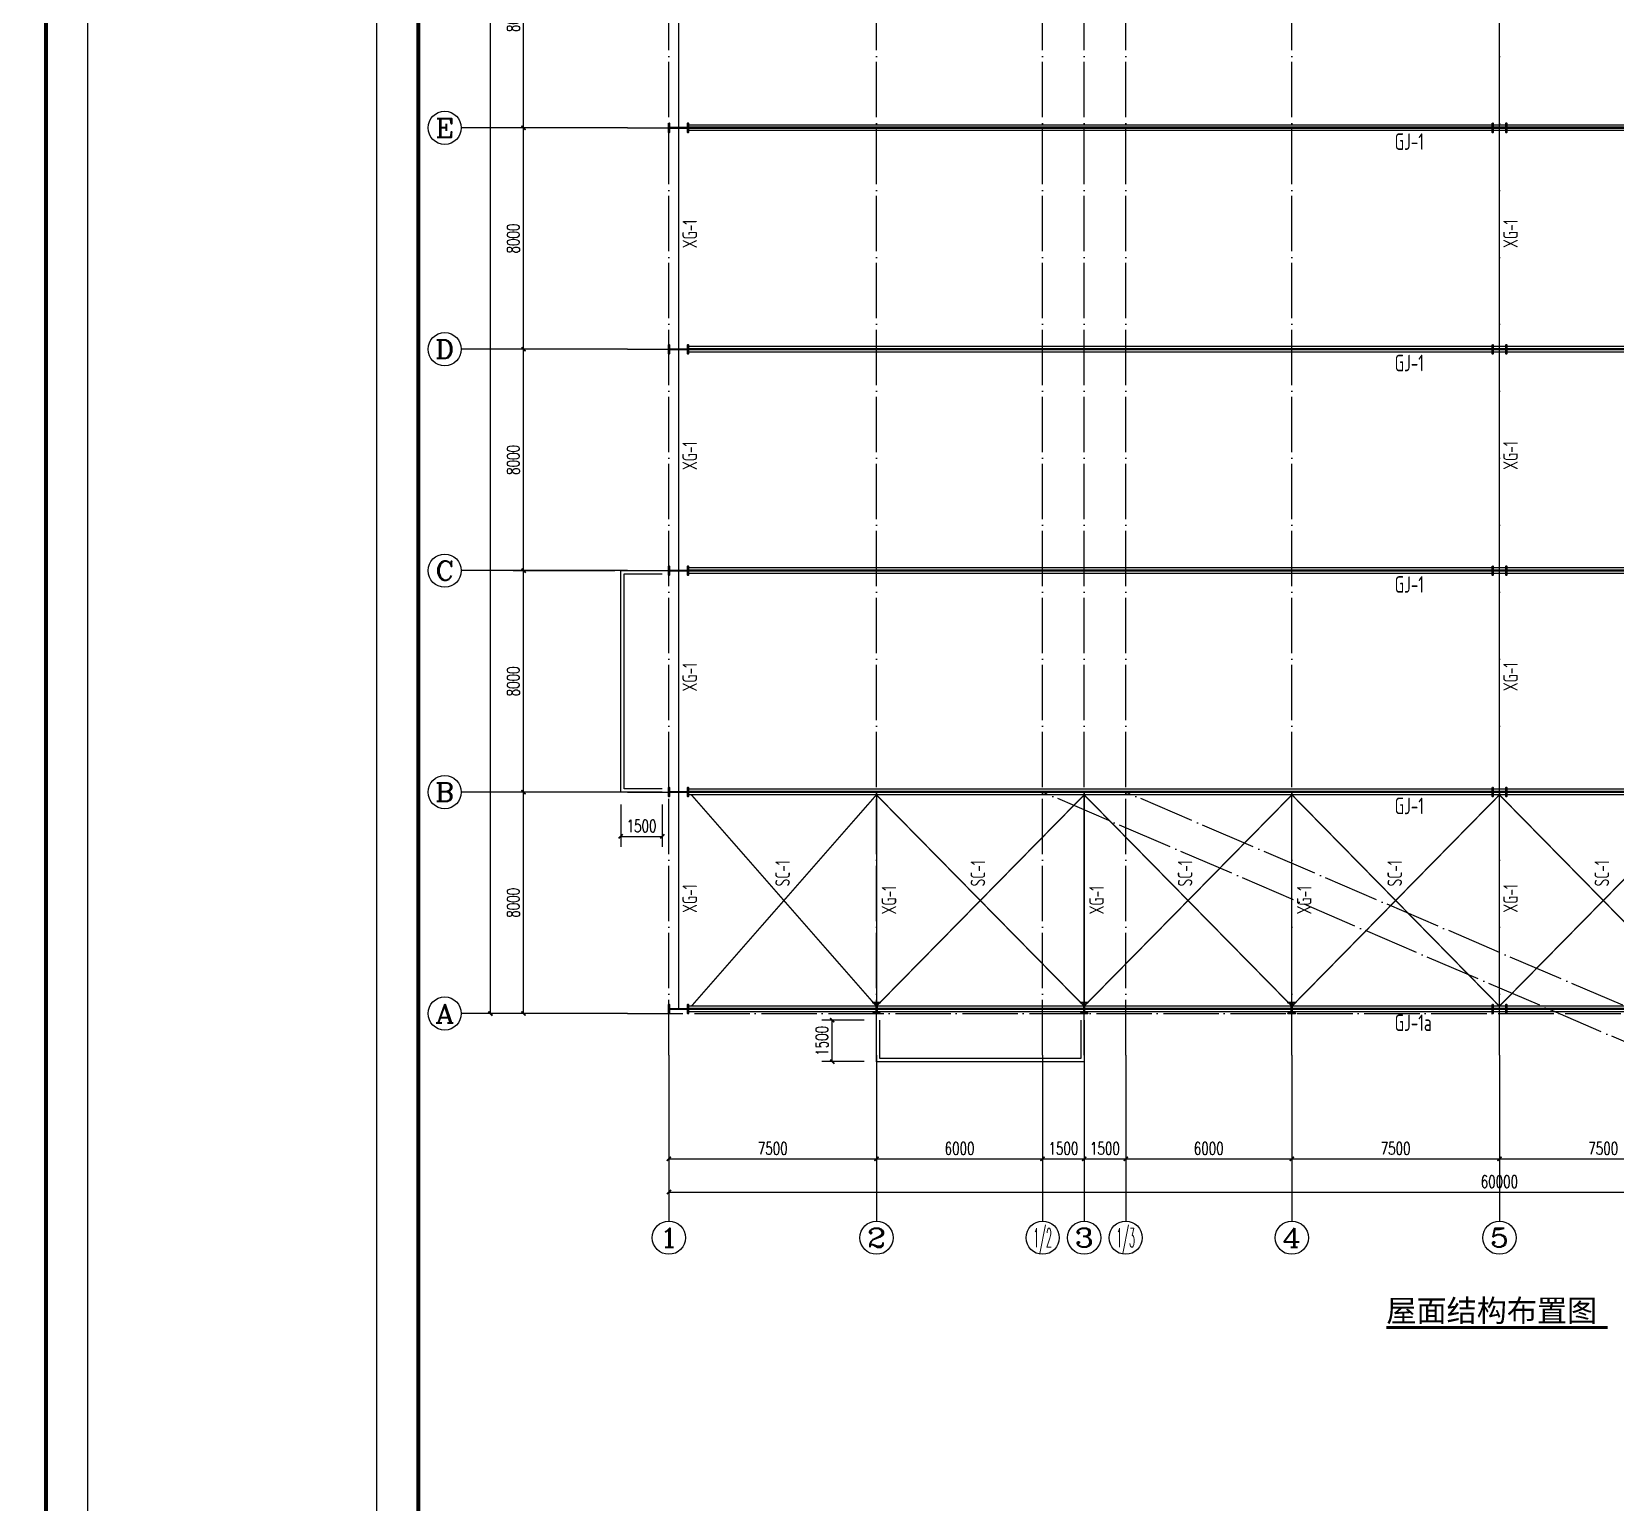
# Model space of a CAD drawing. Extents: x 14475413 to 15955882, y -732572 to -282951.
# Drawn here: x 15180062 to 15237268, y -594093 to -540958 of the extents above; entities that cross this region are included whole.
import ezdxf
from ezdxf.enums import TextEntityAlignment as Align

# ---------------------------------------------------------------- set-up
doc = ezdxf.new("R2010")
doc.units = 0
doc.header["$LTSCALE"] = 1000
doc.header["$MEASUREMENT"] = 0
doc.linetypes.add('DOTE', pattern=[2.42, 2, -0.2, 0.02, -0.2])
for name, color, linetype in [('3T_WOOD', 21, 'Continuous'), ('AXIS', 3, 'Continuous'), ('AXIS_TEXT', 7, 'Continuous'), ('DIM_SYMB', 3, 'Continuous'), ('DOTE', 1, 'DOTE'), ('PUB_DIM', 3, 'Continuous'), ('PUB_TEXT', 7, 'Continuous'), ('TK', 4, 'Continuous'), ('中粗', 4, 'Continuous')]:
    doc.layers.add(name, color=color, linetype=linetype)
doc.layers.add('Pkpm_柱子', color=3, linetype='Continuous', lineweight=35)
doc.styles.add('_TCH_AXIS', font='COMPLEX', dxfattribs={"bigfont": 'GBCBIG'})
doc.styles.add('_TCH_DIM_T3', font='SIMPLEX', dxfattribs={"width": 0.705882, "bigfont": 'GBCBIG'})
doc.styles.add('_TCH_DYN', font='')
doc.styles.add('COMPLEX', font='COMPLEX')
doc.styles.add('TSSD_Dimension', font='Tssdeng.shx', dxfattribs={"width": 0.7, "bigfont": 'hztxt.shx'})
doc.styles.get('_TCH_DYN').set_extended_font_data('SimSun')
doc.dimstyles.new('_TCH_ARCH&&150', dxfattribs={"dimtxt": 446.25, "dimasz": 150, "dimexe": 375, "dimexo": 450, "dimgap": 150, "dimtad": 1, "dimdec": 0, "dimzin": 0, "dimdsep": 46, "dimtxsty": '_TCH_DIM_T3', "dimblk": 'ARCHTICK', "dimcen": 0.09, "dimclrt": 7, "dimazin": 2, "dimtfac": 1, "dimtdec": 0, "dimtix": 1, "dimtmove": 2, "dimatfit": 3, "dimfxl": 0, "dimtolj": 1, "dimtzin": 0, "dimarcsym": 0})

# ---------------------------------------------------------------- blocks, each defined once
blk = doc.blocks.new('GeYuanFrame_06426440', base_point=(20.09, 4.53))
at = {"layer": 'TK'}
blk.add_lwpolyline([(20.09, 4.53), (20.09, 598.53), (1071.09, 598.53), (1071.09, 4.53)], close=True, dxfattribs=at)
at = {"layer": 'TK', "const_width": 1}
blk.add_lwpolyline([(45.09, 588.53), (1061.09, 588.53), (1061.09, 14.53), (45.09, 14.53)], close=True, dxfattribs=at)
blk = doc.blocks.new('2Q32Q321321321')
at = {"color": 35, "linetype": 'ByBlock', "ltscale": 3}
for p, q in [((15282933, -921496), (15224333, -921496)), ((15282933, -921576), (15224333, -921576)), ((15282933, -921616), (15224333, -921616)), ((15282933, -921696), (15224333, -921696))]:
    blk.add_line(p, q, dxfattribs=at)
blk = doc.blocks.new('_ArchTick')
at = {"color": 0, "linetype": 'ByBlock', "const_width": 0.4}
blk.add_lwpolyline([(-0.5, -0.5), (0.5, 0.5)], dxfattribs=at)
blk = doc.blocks.new('*D1723')
at = {"layer": 'Defpoints', "color": 0}
for p in [(14783983, -296220), (14785483, -296220), (14785483, -297820)]:
    blk.add_point(p, dxfattribs=at)
at = {"layer": 'PUB_DIM', "color": 0, "lineweight": -2}
for p, q in [((14783983, -296670), (14783983, -298195)), ((14785483, -296670), (14785483, -298195)), ((14783983, -297820), (14785483, -297820))]:
    blk.add_line(p, q, dxfattribs=at)
at = {"layer": 'PUB_DIM', "color": 0, "lineweight": -2, "xscale": 150, "yscale": 150, "zscale": 150, "rotation": 180}
blk.add_blockref('_ArchTick', (14783983, -297820), dxfattribs=at)
at = {"layer": 'PUB_DIM', "color": 0, "lineweight": -2, "xscale": 150, "yscale": 150, "zscale": 150}
blk.add_blockref('_ArchTick', (14785483, -297820), dxfattribs=at)
at = {"layer": 'PUB_DIM', "color": 7, "insert": (14784733, -297447), "char_height": 446.2, "attachment_point": 5, "style": '_TCH_DIM_T3'}
blk.add_mtext('\\A1;1500', dxfattribs=at)
blk = doc.blocks.new('*D1731')
at = {"layer": 'Defpoints', "color": 0}
for p in [(14791623, -304460), (14793223, -304460), (14793223, -305960)]:
    blk.add_point(p, dxfattribs=at)
at = {"layer": 'PUB_DIM', "color": 0, "lineweight": -2}
for p, q in [((14792773, -304460), (14791248, -304460)), ((14791623, -305960), (14791623, -304460)), ((14792773, -305960), (14791248, -305960))]:
    blk.add_line(p, q, dxfattribs=at)
at = {"layer": 'PUB_DIM', "color": 0, "lineweight": -2, "xscale": 150, "yscale": 150, "zscale": 150}
for p, rotation in [((14791623, -304460), 90), ((14791623, -305960), 270)]:
    blk.add_blockref('_ArchTick', p, dxfattribs=dict(at, rotation=rotation))
at = {"layer": 'PUB_DIM', "color": 7, "insert": (14791249, -305210), "char_height": 446.2, "attachment_point": 5, "rotation": 90, "style": '_TCH_DIM_T3'}
blk.add_mtext('\\A1;1500', dxfattribs=at)
blk = doc.blocks.new('Q23Q3Q321Q321')
at = {"layer": 'Pkpm_柱子'}
for points in [[(15203081, -544267), (15203093, -544267), (15203093, -544427), (15203769, -544427), (15203769, -544267), (15203781, -544267), (15203781, -544597), (15203769, -544597), (15203769, -544437), (15203093, -544437), (15203093, -544597), (15203081, -544597)], [(15232831, -544267), (15232843, -544267), (15232843, -544427), (15233319, -544427), (15233319, -544267), (15233331, -544267), (15233331, -544597), (15233319, -544597), (15233319, -544437), (15232843, -544437), (15232843, -544597), (15232831, -544597)], [(15203081, -552267), (15203093, -552267), (15203093, -552427), (15203769, -552427), (15203769, -552267), (15203781, -552267), (15203781, -552597), (15203769, -552597), (15203769, -552437), (15203093, -552437), (15203093, -552597), (15203081, -552597)], [(15232831, -552267), (15232843, -552267), (15232843, -552427), (15233319, -552427), (15233319, -552267), (15233331, -552267), (15233331, -552597), (15233319, -552597), (15233319, -552437), (15232843, -552437), (15232843, -552597), (15232831, -552597)], [(15203081, -560267), (15203093, -560267), (15203093, -560427), (15203769, -560427), (15203769, -560267), (15203781, -560267), (15203781, -560597), (15203769, -560597), (15203769, -560437), (15203093, -560437), (15203093, -560597), (15203081, -560597)], [(15232831, -560267), (15232843, -560267), (15232843, -560427), (15233319, -560427), (15233319, -560267), (15233331, -560267), (15233331, -560597), (15233319, -560597), (15233319, -560437), (15232843, -560437), (15232843, -560597), (15232831, -560597)], [(15203081, -568267), (15203093, -568267), (15203093, -568427), (15203769, -568427), (15203769, -568267), (15203781, -568267), (15203781, -568597), (15203769, -568597), (15203769, -568437), (15203093, -568437), (15203093, -568597), (15203081, -568597)], [(15232831, -568267), (15232843, -568267), (15232843, -568427), (15233319, -568427), (15233319, -568267), (15233331, -568267), (15233331, -568597), (15233319, -568597), (15233319, -568437), (15232843, -568437), (15232843, -568597), (15232831, -568597)], [(15210706, -576032), (15210706, -576044), (15210586, -576044), (15210586, -576420), (15210706, -576420), (15210706, -576432), (15210456, -576432), (15210456, -576420), (15210576, -576420), (15210576, -576044), (15210456, -576044), (15210456, -576032)], [(15218206, -576032), (15218206, -576044), (15218086, -576044), (15218086, -576420), (15218206, -576420), (15218206, -576432), (15217956, -576432), (15217956, -576420), (15218076, -576420), (15218076, -576044), (15217956, -576044), (15217956, -576032)], [(15225706, -576032), (15225706, -576044), (15225586, -576044), (15225586, -576420), (15225706, -576420), (15225706, -576432), (15225456, -576432), (15225456, -576420), (15225576, -576420), (15225576, -576044), (15225456, -576044), (15225456, -576032)], [(15203081, -576102), (15203093, -576102), (15203093, -576262), (15203769, -576262), (15203769, -576102), (15203781, -576102), (15203781, -576432), (15203769, -576432), (15203769, -576272), (15203093, -576272), (15203093, -576432), (15203081, -576432)], [(15232831, -576102), (15232843, -576102), (15232843, -576262), (15233319, -576262), (15233319, -576102), (15233331, -576102), (15233331, -576432), (15233319, -576432), (15233319, -576272), (15232843, -576272), (15232843, -576432), (15232831, -576432)]]:
    blk.add_hatch(color=256, dxfattribs=at).paths.add_polyline_path(points)
for points in [[(15203081, -544267), (15203093, -544267), (15203093, -544427), (15203769, -544427), (15203769, -544267), (15203781, -544267), (15203781, -544597), (15203769, -544597), (15203769, -544437), (15203093, -544437), (15203093, -544597), (15203081, -544597)], [(15232831, -544267), (15232843, -544267), (15232843, -544427), (15233319, -544427), (15233319, -544267), (15233331, -544267), (15233331, -544597), (15233319, -544597), (15233319, -544437), (15232843, -544437), (15232843, -544597), (15232831, -544597)], [(15203081, -552267), (15203093, -552267), (15203093, -552427), (15203769, -552427), (15203769, -552267), (15203781, -552267), (15203781, -552597), (15203769, -552597), (15203769, -552437), (15203093, -552437), (15203093, -552597), (15203081, -552597)], [(15232831, -552267), (15232843, -552267), (15232843, -552427), (15233319, -552427), (15233319, -552267), (15233331, -552267), (15233331, -552597), (15233319, -552597), (15233319, -552437), (15232843, -552437), (15232843, -552597), (15232831, -552597)], [(15203081, -560267), (15203093, -560267), (15203093, -560427), (15203769, -560427), (15203769, -560267), (15203781, -560267), (15203781, -560597), (15203769, -560597), (15203769, -560437), (15203093, -560437), (15203093, -560597), (15203081, -560597)], [(15232831, -560267), (15232843, -560267), (15232843, -560427), (15233319, -560427), (15233319, -560267), (15233331, -560267), (15233331, -560597), (15233319, -560597), (15233319, -560437), (15232843, -560437), (15232843, -560597), (15232831, -560597)], [(15203081, -568267), (15203093, -568267), (15203093, -568427), (15203769, -568427), (15203769, -568267), (15203781, -568267), (15203781, -568597), (15203769, -568597), (15203769, -568437), (15203093, -568437), (15203093, -568597), (15203081, -568597)], [(15232831, -568267), (15232843, -568267), (15232843, -568427), (15233319, -568427), (15233319, -568267), (15233331, -568267), (15233331, -568597), (15233319, -568597), (15233319, -568437), (15232843, -568437), (15232843, -568597), (15232831, -568597)], [(15210706, -576032), (15210706, -576044), (15210586, -576044), (15210586, -576420), (15210706, -576420), (15210706, -576432), (15210456, -576432), (15210456, -576420), (15210576, -576420), (15210576, -576044), (15210456, -576044), (15210456, -576032)], [(15218206, -576032), (15218206, -576044), (15218086, -576044), (15218086, -576420), (15218206, -576420), (15218206, -576432), (15217956, -576432), (15217956, -576420), (15218076, -576420), (15218076, -576044), (15217956, -576044), (15217956, -576032)], [(15225706, -576032), (15225706, -576044), (15225586, -576044), (15225586, -576420), (15225706, -576420), (15225706, -576432), (15225456, -576432), (15225456, -576420), (15225576, -576420), (15225576, -576044), (15225456, -576044), (15225456, -576032)], [(15203081, -576102), (15203093, -576102), (15203093, -576262), (15203769, -576262), (15203769, -576102), (15203781, -576102), (15203781, -576432), (15203769, -576432), (15203769, -576272), (15203093, -576272), (15203093, -576432), (15203081, -576432)], [(15232831, -576102), (15232843, -576102), (15232843, -576262), (15233319, -576262), (15233319, -576102), (15233331, -576102), (15233331, -576432), (15233319, -576432), (15233319, -576272), (15232843, -576272), (15232843, -576432), (15232831, -576432)]]:
    blk.add_lwpolyline(points, close=True, dxfattribs=at)
blk = doc.blocks.new('GeYuanFrame_87403653', base_point=(20.09, 4.53))
at = {"layer": 'TK'}
blk.add_lwpolyline([(20.09, 4.53), (20.09, 598.53), (1071.09, 598.53), (1071.09, 4.53)], close=True, dxfattribs=at)
at = {"layer": 'TK', "const_width": 1}
blk.add_lwpolyline([(45.09, 588.53), (1061.09, 588.53), (1061.09, 14.53), (45.09, 14.53)], close=True, dxfattribs=at)
blk = doc.blocks.new('_AXISO')
blk.add_circle((0, 0), 0.5)
at = {"layer": 'AXIS_TEXT', "style": 'COMPLEX', "width": 1.041667}
blk.add_attdef('A', text='', height=0.56, dxfattribs=at).set_placement((-0.25, -0.28), (0.25, -0.28), align=Align.FIT)
blk = doc.blocks.new('*D966')
at = {"layer": 'AXIS', "color": 0, "lineweight": -2}
for p, q in [((15201131, -480432), (15196256, -480432)), ((15196631, -576432), (15196631, -480432)), ((15201131, -576432), (15196256, -576432))]:
    blk.add_line(p, q, dxfattribs=at)
at = {"layer": 'Defpoints', "color": 0}
for p in [(15196631, -480432), (15201581, -480432), (15201581, -576432)]:
    blk.add_point(p, dxfattribs=at)
at = {"layer": 'AXIS', "color": 0, "lineweight": -2, "xscale": 150, "yscale": 150, "zscale": 150}
for p, rotation in [((15196631, -480432), 90), ((15196631, -576432), 270)]:
    blk.add_blockref('_ArchTick', p, dxfattribs=dict(at, rotation=rotation))
at = {"layer": 'AXIS', "color": 7, "insert": (15196258, -528432), "char_height": 446.2, "attachment_point": 5, "rotation": 90, "style": '_TCH_DIM_T3'}
blk.add_mtext('\\A1;96000', dxfattribs=at)
blk = doc.blocks.new('*D967')
at = {"layer": 'AXIS', "color": 0, "lineweight": -2}
for p, q in [((15201131, -568432), (15197456, -568432)), ((15197831, -576432), (15197831, -568432)), ((15201131, -576432), (15197456, -576432))]:
    blk.add_line(p, q, dxfattribs=at)
at = {"layer": 'Defpoints', "color": 0}
for p in [(15197831, -568432), (15201581, -568432), (15201581, -576432)]:
    blk.add_point(p, dxfattribs=at)
at = {"layer": 'AXIS', "color": 0, "lineweight": -2, "xscale": 150, "yscale": 150, "zscale": 150}
for p, rotation in [((15197831, -568432), 90), ((15197831, -576432), 270)]:
    blk.add_blockref('_ArchTick', p, dxfattribs=dict(at, rotation=rotation))
at = {"layer": 'AXIS', "color": 7, "insert": (15197458, -572432), "char_height": 446.2, "attachment_point": 5, "rotation": 90, "style": '_TCH_DIM_T3'}
blk.add_mtext('\\A1;8000', dxfattribs=at)
blk = doc.blocks.new('*D968')
at = {"layer": 'AXIS', "color": 0, "lineweight": -2}
for p, q in [((15201131, -560432), (15197456, -560432)), ((15197831, -568432), (15197831, -560432)), ((15201131, -568432), (15197456, -568432))]:
    blk.add_line(p, q, dxfattribs=at)
at = {"layer": 'Defpoints', "color": 0}
for p in [(15197831, -560432), (15201581, -560432), (15201581, -568432)]:
    blk.add_point(p, dxfattribs=at)
at = {"layer": 'AXIS', "color": 0, "lineweight": -2, "xscale": 150, "yscale": 150, "zscale": 150}
for p, rotation in [((15197831, -560432), 90), ((15197831, -568432), 270)]:
    blk.add_blockref('_ArchTick', p, dxfattribs=dict(at, rotation=rotation))
at = {"layer": 'AXIS', "color": 7, "insert": (15197458, -564432), "char_height": 446.2, "attachment_point": 5, "rotation": 90, "style": '_TCH_DIM_T3'}
blk.add_mtext('\\A1;8000', dxfattribs=at)
blk = doc.blocks.new('*D969')
at = {"layer": 'AXIS', "color": 0, "lineweight": -2}
for p, q in [((15201131, -552432), (15197456, -552432)), ((15197831, -560432), (15197831, -552432)), ((15201131, -560432), (15197456, -560432))]:
    blk.add_line(p, q, dxfattribs=at)
at = {"layer": 'Defpoints', "color": 0}
for p in [(15197831, -552432), (15201581, -552432), (15201581, -560432)]:
    blk.add_point(p, dxfattribs=at)
at = {"layer": 'AXIS', "color": 0, "lineweight": -2, "xscale": 150, "yscale": 150, "zscale": 150}
for p, rotation in [((15197831, -552432), 90), ((15197831, -560432), 270)]:
    blk.add_blockref('_ArchTick', p, dxfattribs=dict(at, rotation=rotation))
at = {"layer": 'AXIS', "color": 7, "insert": (15197458, -556432), "char_height": 446.2, "attachment_point": 5, "rotation": 90, "style": '_TCH_DIM_T3'}
blk.add_mtext('\\A1;8000', dxfattribs=at)
blk = doc.blocks.new('*D970')
at = {"layer": 'AXIS', "color": 0, "lineweight": -2}
for p, q in [((15201131, -544432), (15197456, -544432)), ((15197831, -552432), (15197831, -544432)), ((15201131, -552432), (15197456, -552432))]:
    blk.add_line(p, q, dxfattribs=at)
at = {"layer": 'Defpoints', "color": 0}
for p in [(15197831, -544432), (15201581, -544432), (15201581, -552432)]:
    blk.add_point(p, dxfattribs=at)
at = {"layer": 'AXIS', "color": 0, "lineweight": -2, "xscale": 150, "yscale": 150, "zscale": 150}
for p, rotation in [((15197831, -544432), 90), ((15197831, -552432), 270)]:
    blk.add_blockref('_ArchTick', p, dxfattribs=dict(at, rotation=rotation))
at = {"layer": 'AXIS', "color": 7, "insert": (15197458, -548432), "char_height": 446.2, "attachment_point": 5, "rotation": 90, "style": '_TCH_DIM_T3'}
blk.add_mtext('\\A1;8000', dxfattribs=at)
blk = doc.blocks.new('*D971')
at = {"layer": 'AXIS', "color": 0, "lineweight": -2}
for p, q in [((15201131, -536432), (15197456, -536432)), ((15197831, -544432), (15197831, -536432)), ((15201131, -544432), (15197456, -544432))]:
    blk.add_line(p, q, dxfattribs=at)
at = {"layer": 'Defpoints', "color": 0}
for p in [(15197831, -536432), (15201581, -536432), (15201581, -544432)]:
    blk.add_point(p, dxfattribs=at)
at = {"layer": 'AXIS', "color": 0, "lineweight": -2, "xscale": 150, "yscale": 150, "zscale": 150}
for p, rotation in [((15197831, -536432), 90), ((15197831, -544432), 270)]:
    blk.add_blockref('_ArchTick', p, dxfattribs=dict(at, rotation=rotation))
at = {"layer": 'AXIS', "color": 7, "insert": (15197458, -540432), "char_height": 446.2, "attachment_point": 5, "rotation": 90, "style": '_TCH_DIM_T3'}
blk.add_mtext('\\A1;8000', dxfattribs=at)
blk = doc.blocks.new('*D992')
at = {"layer": 'AXIS', "color": 0, "lineweight": -2}
for p, q in [((15203081, -578382), (15203081, -583257)), ((15263081, -578382), (15263081, -583257)), ((15203081, -582882), (15263081, -582882))]:
    blk.add_line(p, q, dxfattribs=at)
at = {"layer": 'Defpoints', "color": 0}
for p in [(15203081, -577932), (15263081, -577932), (15263081, -582882)]:
    blk.add_point(p, dxfattribs=at)
at = {"layer": 'AXIS', "color": 0, "lineweight": -2, "xscale": 150, "yscale": 150, "zscale": 150, "rotation": 180}
blk.add_blockref('_ArchTick', (15203081, -582882), dxfattribs=at)
at = {"layer": 'AXIS', "color": 0, "lineweight": -2, "xscale": 150, "yscale": 150, "zscale": 150}
blk.add_blockref('_ArchTick', (15263081, -582882), dxfattribs=at)
at = {"layer": 'AXIS', "color": 7, "insert": (15233081, -582508), "char_height": 446.2, "attachment_point": 5, "style": '_TCH_DIM_T3'}
blk.add_mtext('\\A1;60000', dxfattribs=at)
blk = doc.blocks.new('*D993')
at = {"layer": 'AXIS', "color": 0, "lineweight": -2}
for p, q in [((15203081, -578382), (15203081, -582057)), ((15210581, -578382), (15210581, -582057)), ((15203081, -581682), (15210581, -581682))]:
    blk.add_line(p, q, dxfattribs=at)
at = {"layer": 'Defpoints', "color": 0}
for p in [(15203081, -577932), (15210581, -577932), (15210581, -581682)]:
    blk.add_point(p, dxfattribs=at)
at = {"layer": 'AXIS', "color": 0, "lineweight": -2, "xscale": 150, "yscale": 150, "zscale": 150, "rotation": 180}
blk.add_blockref('_ArchTick', (15203081, -581682), dxfattribs=at)
at = {"layer": 'AXIS', "color": 0, "lineweight": -2, "xscale": 150, "yscale": 150, "zscale": 150}
blk.add_blockref('_ArchTick', (15210581, -581682), dxfattribs=at)
at = {"layer": 'AXIS', "color": 7, "insert": (15206831, -581308), "char_height": 446.2, "attachment_point": 5, "style": '_TCH_DIM_T3'}
blk.add_mtext('\\A1;7500', dxfattribs=at)
blk = doc.blocks.new('*D994')
at = {"layer": 'AXIS', "color": 0, "lineweight": -2}
for p, q in [((15210581, -578382), (15210581, -582057)), ((15216581, -578382), (15216581, -582057)), ((15210581, -581682), (15216581, -581682))]:
    blk.add_line(p, q, dxfattribs=at)
at = {"layer": 'Defpoints', "color": 0}
for p in [(15210581, -577932), (15216581, -577932), (15216581, -581682)]:
    blk.add_point(p, dxfattribs=at)
at = {"layer": 'AXIS', "color": 0, "lineweight": -2, "xscale": 150, "yscale": 150, "zscale": 150, "rotation": 180}
blk.add_blockref('_ArchTick', (15210581, -581682), dxfattribs=at)
at = {"layer": 'AXIS', "color": 0, "lineweight": -2, "xscale": 150, "yscale": 150, "zscale": 150}
blk.add_blockref('_ArchTick', (15216581, -581682), dxfattribs=at)
at = {"layer": 'AXIS', "color": 7, "insert": (15213581, -581308), "char_height": 446.2, "attachment_point": 5, "style": '_TCH_DIM_T3'}
blk.add_mtext('\\A1;6000', dxfattribs=at)
blk = doc.blocks.new('*D995')
at = {"layer": 'AXIS', "color": 0, "lineweight": -2}
for p, q in [((15216581, -578382), (15216581, -582057)), ((15218081, -578382), (15218081, -582057)), ((15216581, -581682), (15218081, -581682))]:
    blk.add_line(p, q, dxfattribs=at)
at = {"layer": 'Defpoints', "color": 0}
for p in [(15216581, -577932), (15218081, -577932), (15218081, -581682)]:
    blk.add_point(p, dxfattribs=at)
at = {"layer": 'AXIS', "color": 0, "lineweight": -2, "xscale": 150, "yscale": 150, "zscale": 150, "rotation": 180}
blk.add_blockref('_ArchTick', (15216581, -581682), dxfattribs=at)
at = {"layer": 'AXIS', "color": 0, "lineweight": -2, "xscale": 150, "yscale": 150, "zscale": 150}
blk.add_blockref('_ArchTick', (15218081, -581682), dxfattribs=at)
at = {"layer": 'AXIS', "color": 7, "insert": (15217331, -581308), "char_height": 446.2, "attachment_point": 5, "style": '_TCH_DIM_T3'}
blk.add_mtext('\\A1;1500', dxfattribs=at)
blk = doc.blocks.new('*D996')
at = {"layer": 'AXIS', "color": 0, "lineweight": -2}
for p, q in [((15218081, -578382), (15218081, -582057)), ((15219581, -578382), (15219581, -582057)), ((15218081, -581682), (15219581, -581682))]:
    blk.add_line(p, q, dxfattribs=at)
at = {"layer": 'Defpoints', "color": 0}
for p in [(15218081, -577932), (15219581, -577932), (15219581, -581682)]:
    blk.add_point(p, dxfattribs=at)
at = {"layer": 'AXIS', "color": 0, "lineweight": -2, "xscale": 150, "yscale": 150, "zscale": 150, "rotation": 180}
blk.add_blockref('_ArchTick', (15218081, -581682), dxfattribs=at)
at = {"layer": 'AXIS', "color": 0, "lineweight": -2, "xscale": 150, "yscale": 150, "zscale": 150}
blk.add_blockref('_ArchTick', (15219581, -581682), dxfattribs=at)
at = {"layer": 'AXIS', "color": 7, "insert": (15218831, -581308), "char_height": 446.2, "attachment_point": 5, "style": '_TCH_DIM_T3'}
blk.add_mtext('\\A1;1500', dxfattribs=at)
blk = doc.blocks.new('*D997')
at = {"layer": 'AXIS', "color": 0, "lineweight": -2}
for p, q in [((15219581, -578382), (15219581, -582057)), ((15225581, -578382), (15225581, -582057)), ((15219581, -581682), (15225581, -581682))]:
    blk.add_line(p, q, dxfattribs=at)
at = {"layer": 'Defpoints', "color": 0}
for p in [(15219581, -577932), (15225581, -577932), (15225581, -581682)]:
    blk.add_point(p, dxfattribs=at)
at = {"layer": 'AXIS', "color": 0, "lineweight": -2, "xscale": 150, "yscale": 150, "zscale": 150, "rotation": 180}
blk.add_blockref('_ArchTick', (15219581, -581682), dxfattribs=at)
at = {"layer": 'AXIS', "color": 0, "lineweight": -2, "xscale": 150, "yscale": 150, "zscale": 150}
blk.add_blockref('_ArchTick', (15225581, -581682), dxfattribs=at)
at = {"layer": 'AXIS', "color": 7, "insert": (15222581, -581308), "char_height": 446.2, "attachment_point": 5, "style": '_TCH_DIM_T3'}
blk.add_mtext('\\A1;6000', dxfattribs=at)
blk = doc.blocks.new('*D998')
at = {"layer": 'AXIS', "color": 0, "lineweight": -2}
for p, q in [((15225581, -578382), (15225581, -582057)), ((15233081, -578382), (15233081, -582057)), ((15225581, -581682), (15233081, -581682))]:
    blk.add_line(p, q, dxfattribs=at)
at = {"layer": 'Defpoints', "color": 0}
for p in [(15225581, -577932), (15233081, -577932), (15233081, -581682)]:
    blk.add_point(p, dxfattribs=at)
at = {"layer": 'AXIS', "color": 0, "lineweight": -2, "xscale": 150, "yscale": 150, "zscale": 150, "rotation": 180}
blk.add_blockref('_ArchTick', (15225581, -581682), dxfattribs=at)
at = {"layer": 'AXIS', "color": 0, "lineweight": -2, "xscale": 150, "yscale": 150, "zscale": 150}
blk.add_blockref('_ArchTick', (15233081, -581682), dxfattribs=at)
at = {"layer": 'AXIS', "color": 7, "insert": (15229331, -581308), "char_height": 446.2, "attachment_point": 5, "style": '_TCH_DIM_T3'}
blk.add_mtext('\\A1;7500', dxfattribs=at)
blk = doc.blocks.new('*D999')
at = {"layer": 'AXIS', "color": 0, "lineweight": -2}
for p, q in [((15233081, -578382), (15233081, -582057)), ((15240581, -578382), (15240581, -582057)), ((15233081, -581682), (15240581, -581682))]:
    blk.add_line(p, q, dxfattribs=at)
at = {"layer": 'Defpoints', "color": 0}
for p in [(15233081, -577932), (15240581, -577932), (15240581, -581682)]:
    blk.add_point(p, dxfattribs=at)
at = {"layer": 'AXIS', "color": 0, "lineweight": -2, "xscale": 150, "yscale": 150, "zscale": 150, "rotation": 180}
blk.add_blockref('_ArchTick', (15233081, -581682), dxfattribs=at)
at = {"layer": 'AXIS', "color": 0, "lineweight": -2, "xscale": 150, "yscale": 150, "zscale": 150}
blk.add_blockref('_ArchTick', (15240581, -581682), dxfattribs=at)
at = {"layer": 'AXIS', "color": 7, "insert": (15236831, -581308), "char_height": 446.2, "attachment_point": 5, "style": '_TCH_DIM_T3'}
blk.add_mtext('\\A1;7500', dxfattribs=at)
blk = doc.blocks.new('3QW2QW32132131')
at = {"ltscale": 0.5}
for points in [[(14785482.6, -296220.3), (14783982.6, -296220.3), (14783982.6, -288220.3), (14785482.6, -288220.3)], [(14785482.6, -296100.3), (14784102.6, -296100.3), (14784102.6, -288340.3), (14785482.6, -288340.3)], [(14800722.6, -304460.3), (14800722.6, -305960.3), (14793222.6, -305960.3), (14793222.6, -304460.3)], [(14800602.6, -304460.3), (14800602.6, -305840.3), (14793342.6, -305840.3), (14793342.6, -304460.3)]]:
    blk.add_lwpolyline(points, dxfattribs=at)
at = {"layer": 'PUB_DIM'}
for p1, p2, distance, picture, middle in [((14783982.6, -296220.3), (14785482.6, -296220.3), -1600, '*D1723', (14784732.6, -297447.2)), ((14793222.6, -305960.3), (14793222.6, -304460.3), 1600, '*D1731', (14791249.5, -305210.3))]:
    dim = blk.add_aligned_dim(p1=p1, p2=p2, distance=distance, text='1500', dimstyle='_TCH_ARCH&&150', dxfattribs=at)
    dim.commit()
    dim.dimension.update_dxf_attribs({"geometry": picture, "text_midpoint": middle})

msp = doc.modelspace()

# ---------------------------------------------------------------- linework, layer by layer
at = {"color": 4, "const_width": 50}
for points in [[(15203431.2, -480601.6), (15203431.2, -576271.6)], [(15233081.2, -480591.6), (15233081.2, -576366.6)], [(15210581.2, -568531.6), (15210581.2, -576271.6)], [(15218081.2, -568531.6), (15218081.2, -576271.6)], [(15225581.2, -568531.6), (15225581.2, -576271.6)]]:
    msp.add_lwpolyline(points, dxfattribs=at)
at = {"layer": 'AXIS'}
for p, q in [((15201581.2, -544431.6), (15195581.2, -544431.6)), ((15201581.2, -552431.6), (15195581.2, -552431.6)), ((15201581.2, -560431.6), (15195581.2, -560431.6)), ((15201581.2, -568431.6), (15195581.2, -568431.6)), ((15201581.2, -576431.6), (15195581.2, -576431.6)), ((15203081.2, -577931.6), (15203081.2, -583931.6)), ((15210581.2, -577931.6), (15210581.2, -583931.6)), ((15216581.2, -577931.6), (15216581.2, -583931.6)), ((15218081.2, -577931.6), (15218081.2, -583931.6)), ((15219581.2, -577931.6), (15219581.2, -583931.6)), ((15225581.2, -577931.6), (15225581.2, -583931.6)), ((15233081.2, -577931.6), (15233081.2, -583931.6))]:
    msp.add_line(p, q, dxfattribs=at)
at = {"layer": 'DIM_SYMB', "const_width": 105}
msp.add_lwpolyline([(15228998.6, -587775.4), (15236997.3, -587775.4)], dxfattribs=at)
at = {"layer": 'DOTE'}
for p, q in [((15203081.2, -577931.6), (15203081.2, -478931.6)), ((15210581.2, -577931.6), (15210581.2, -478931.6)), ((15216581.2, -577931.6), (15216581.2, -478931.6)), ((15218081.2, -577931.6), (15218081.2, -478931.6)), ((15219581.2, -577931.6), (15219581.2, -478931.6)), ((15225581.2, -577931.6), (15225581.2, -478931.6)), ((15233081.2, -577931.6), (15233081.2, -478931.6)), ((15201581.2, -544431.6), (15264581.2, -544431.6)), ((15201581.2, -552431.6), (15264581.2, -552431.6)), ((15201581.2, -560431.6), (15264581.2, -560431.6)), ((15201581.2, -568431.6), (15264581.2, -568431.6)), ((15274566, -593311.6), (15216581.2, -568431.6)), ((15277566, -593311.6), (15219581.2, -568431.6)), ((15201581.2, -576431.6), (15264581.2, -576431.6))]:
    msp.add_line(p, q, dxfattribs=at)
at = {"layer": '中粗', "color": 6, "const_width": 50}
for points in [[(15203893.9, -576166.6), (15210576.2, -568531.6), (15218081.2, -576166.6), (15225586.2, -568531.6), (15233081.2, -576166.6), (15240586.2, -568531.6), (15248081.2, -576166.6), (15255576.2, -568531.6), (15262220.6, -576166.6)], [(15203893.9, -568531.6), (15210576.2, -576166.6), (15218081.2, -568531.6), (15225586.2, -576166.6), (15233081.2, -568531.6), (15240586.2, -576166.6), (15248081.2, -568531.6), (15255576.2, -576166.6), (15262220.6, -568531.6)]]:
    msp.add_lwpolyline(points, dxfattribs=at)

# ---------------------------------------------------------------- block references
at = {"xscale": 150, "yscale": 150, "zscale": 150, "rotation": 270}
for name, p in [('GeYuanFrame_87403653', (15092976.8, -466825.4)), ('GeYuanFrame_06426440', (15192531.2, -466825.4))]:
    msp.add_blockref(name, p, dxfattribs=at)
for name, p in [('3QW2QW32132131', (417358.6, -272211.3)), ('Q23Q3Q321Q321', (0, 0))]:
    msp.add_blockref(name, p)
at = {"layer": '3T_WOOD'}
for p in [(-20551.5, 377164.2), (-20551.5, 369164.2), (-20551.5, 361164.2), (-20551.5, 353164.2), (-20551.5, 345329.2)]:
    msp.add_blockref('2Q32Q321321321', p, dxfattribs=at)
at = {"layer": 'AXIS'}
ref = msp.add_blockref('_AXISO', (15194981.2, -544431.6), dxfattribs=dict(at, xscale=1200, yscale=1200, zscale=1200))
ref.add_attrib('A', 'E', dxfattribs={"layer": 'AXIS_TEXT', "ltscale": 0.5, "height": 678.8, "style": '_TCH_AXIS', "width": 1.3125}).set_placement((15194641.8, -544771), (15195320.6, -544771), align=Align.FIT)
ref = msp.add_blockref('_AXISO', (15194981.2, -552431.6), dxfattribs=dict(at, xscale=1200, yscale=1200, zscale=1200))
ref.add_attrib('A', 'D', dxfattribs={"layer": 'AXIS_TEXT', "ltscale": 0.5, "height": 678.8, "style": '_TCH_AXIS', "width": 1.235294}).set_placement((15194641.8, -552771), (15195320.6, -552771), align=Align.FIT)
ref = msp.add_blockref('_AXISO', (15194981.2, -560431.6), dxfattribs=dict(at, xscale=1200, yscale=1200, zscale=1200))
ref.add_attrib('A', 'C', dxfattribs={"layer": 'AXIS_TEXT', "ltscale": 0.5, "height": 678.8, "style": '_TCH_AXIS', "width": 1.4}).set_placement((15194641.8, -560771), (15195320.6, -560771), align=Align.FIT)
ref = msp.add_blockref('_AXISO', (15194981.2, -568431.6), dxfattribs=dict(at, xscale=1200, yscale=1200, zscale=1200))
ref.add_attrib('A', 'B', dxfattribs={"layer": 'AXIS_TEXT', "ltscale": 0.5, "height": 678.8, "style": '_TCH_AXIS', "width": 1.235294}).set_placement((15194641.8, -568771), (15195320.6, -568771), align=Align.FIT)
ref = msp.add_blockref('_AXISO', (15194981.2, -576431.6), dxfattribs=dict(at, xscale=1200, yscale=1200, zscale=1200))
ref.add_attrib('A', 'A', dxfattribs={"layer": 'AXIS_TEXT', "ltscale": 0.5, "height": 678.8, "style": '_TCH_AXIS', "width": 1.166667}).set_placement((15194641.8, -576771), (15195320.6, -576771), align=Align.FIT)
ref = msp.add_blockref('_AXISO', (15203081.2, -584531.6), dxfattribs=dict(at, xscale=1200, yscale=1200, zscale=1200))
ref.add_attrib('A', '1', dxfattribs={"layer": 'AXIS_TEXT', "ltscale": 0.5, "height": 678.8, "style": '_TCH_AXIS', "width": 2.333333}).set_placement((15202741.8, -584871), (15203420.6, -584871), align=Align.FIT)
ref = msp.add_blockref('_AXISO', (15210581.2, -584531.6), dxfattribs=dict(at, xscale=1200, yscale=1200, zscale=1200))
ref.add_attrib('A', '2', dxfattribs={"layer": 'AXIS_TEXT', "ltscale": 0.5, "height": 678.8, "style": '_TCH_AXIS', "width": 1.5}).set_placement((15210241.8, -584871), (15210920.6, -584871), align=Align.FIT)
ref = msp.add_blockref('_AXISO', (15216581.2, -584531.6), dxfattribs=dict(at, xscale=1200, yscale=1200, zscale=1200))
ref.add_attrib('A', '1/2', dxfattribs={"layer": 'AXIS_TEXT', "ltscale": 0.5, "height": 678.82, "style": '_TCH_AXIS', "width": 0.411765}).set_placement((15216241.8, -584871), (15216920.6, -584871), align=Align.FIT)
ref = msp.add_blockref('_AXISO', (15218081.2, -584531.6), dxfattribs=dict(at, xscale=1200, yscale=1200, zscale=1200))
ref.add_attrib('A', '3', dxfattribs={"layer": 'AXIS_TEXT', "ltscale": 0.5, "height": 678.8, "style": '_TCH_AXIS', "width": 1.5}).set_placement((15217741.8, -584871), (15218420.6, -584871), align=Align.FIT)
ref = msp.add_blockref('_AXISO', (15219581.2, -584531.6), dxfattribs=dict(at, xscale=1200, yscale=1200, zscale=1200))
ref.add_attrib('A', '1/3', dxfattribs={"layer": 'AXIS_TEXT', "ltscale": 0.5, "height": 678.82, "style": '_TCH_AXIS', "width": 0.411765}).set_placement((15219241.8, -584871), (15219920.6, -584871), align=Align.FIT)
ref = msp.add_blockref('_AXISO', (15225581.2, -584531.6), dxfattribs=dict(at, xscale=1200, yscale=1200, zscale=1200))
ref.add_attrib('A', '4', dxfattribs={"layer": 'AXIS_TEXT', "ltscale": 0.5, "height": 678.8, "style": '_TCH_AXIS', "width": 1.3125}).set_placement((15225241.8, -584871), (15225920.6, -584871), align=Align.FIT)
ref = msp.add_blockref('_AXISO', (15233081.2, -584531.6), dxfattribs=dict(at, xscale=1200, yscale=1200, zscale=1200))
ref.add_attrib('A', '5', dxfattribs={"layer": 'AXIS_TEXT', "ltscale": 0.5, "height": 678.8, "style": '_TCH_AXIS', "width": 1.5}).set_placement((15232741.8, -584871), (15233420.6, -584871), align=Align.FIT)

# ---------------------------------------------------------------- texts
at = {"layer": 'PUB_TEXT', "style": 'TSSD_Dimension', "width": 0.7}
for s, p in [('GJ-1', (15229297, -545230.1)), ('GJ-1', (15229297, -553230.1)), ('GJ-1', (15229297, -561230.1)), ('GJ-1', (15229297, -569230.1)), ('GJ-1a', (15229297, -577065.1))]:
    msp.add_text(s, height=600, dxfattribs=at).set_placement(p)
for s, p in [('XG-1', (15204096.2, -548782)), ('XG-1', (15233746.2, -548772)), ('XG-1', (15204096.2, -556795.6)), ('XG-1', (15233746.2, -556785.6)), ('XG-1', (15204096.2, -564795.6)), ('XG-1', (15233746.2, -564785.6)), ('SC-1', (15207450.1, -571838.3)), ('SC-1', (15214505.7, -571838.3)), ('SC-1', (15221989.8, -571838.3)), ('SC-1', (15229562, -571838.3)), ('SC-1', (15237045.8, -571838.3)), ('XG-1', (15204096.2, -572795.6)), ('XG-1', (15211292.4, -572849.3)), ('XG-1', (15218792.4, -572849.3)), ('XG-1', (15226292.4, -572849.3)), ('XG-1', (15233746.2, -572785.6))]:
    msp.add_text(s, height=525, rotation=90, dxfattribs=at).set_placement(p)
at = {"layer": 'PUB_TEXT', "style": '_TCH_DYN'}
msp.add_text('屋面结构布置图', height=797.47, dxfattribs=at).set_placement((15228998.6, -587565.4))

# ---------------------------------------------------------------- dimensions: what is measured, and where the dimension line sits
at = {"layer": 'AXIS'}
for p1, p2, distance, text, picture, middle in [((15201581.2, -576431.6), (15201581.2, -480431.6), 4950, '96000', '*D966', (15196258.1, -528431.6)), ((15201581.2, -544431.6), (15201581.2, -536431.6), 3750, '8000', '*D971', (15197458.1, -540431.6)), ((15201581.2, -552431.6), (15201581.2, -544431.6), 3750, '8000', '*D970', (15197458.1, -548431.6)), ((15201581.2, -560431.6), (15201581.2, -552431.6), 3750, '8000', '*D969', (15197458.1, -556431.6)), ((15201581.2, -568431.6), (15201581.2, -560431.6), 3750, '8000', '*D968', (15197458.1, -564431.6)), ((15201581.2, -576431.6), (15201581.2, -568431.6), 3750, '8000', '*D967', (15197458.1, -572431.6)), ((15203081.2, -577931.6), (15263081.2, -577931.6), -4950, '60000', '*D992', (15233081.2, -582508.5)), ((15203081.2, -577931.6), (15210581.2, -577931.6), -3750, '7500', '*D993', (15206831.2, -581308.5)), ((15210581.2, -577931.6), (15216581.2, -577931.6), -3750, '6000', '*D994', (15213581.2, -581308.5)), ((15216581.2, -577931.6), (15218081.2, -577931.6), -3750, '1500', '*D995', (15217331.2, -581308.5)), ((15218081.2, -577931.6), (15219581.2, -577931.6), -3750, '1500', '*D996', (15218831.2, -581308.5)), ((15219581.2, -577931.6), (15225581.2, -577931.6), -3750, '6000', '*D997', (15222581.2, -581308.5)), ((15225581.2, -577931.6), (15233081.2, -577931.6), -3750, '7500', '*D998', (15229331.2, -581308.5)), ((15233081.2, -577931.6), (15240581.2, -577931.6), -3750, '7500', '*D999', (15236831.2, -581308.5))]:
    dim = msp.add_aligned_dim(p1=p1, p2=p2, distance=distance, text=text, dimstyle='_TCH_ARCH&&150', dxfattribs=at)
    dim.commit()
    dim.dimension.update_dxf_attribs({"geometry": picture, "text_midpoint": middle})

doc.saveas('drawing.dxf')
